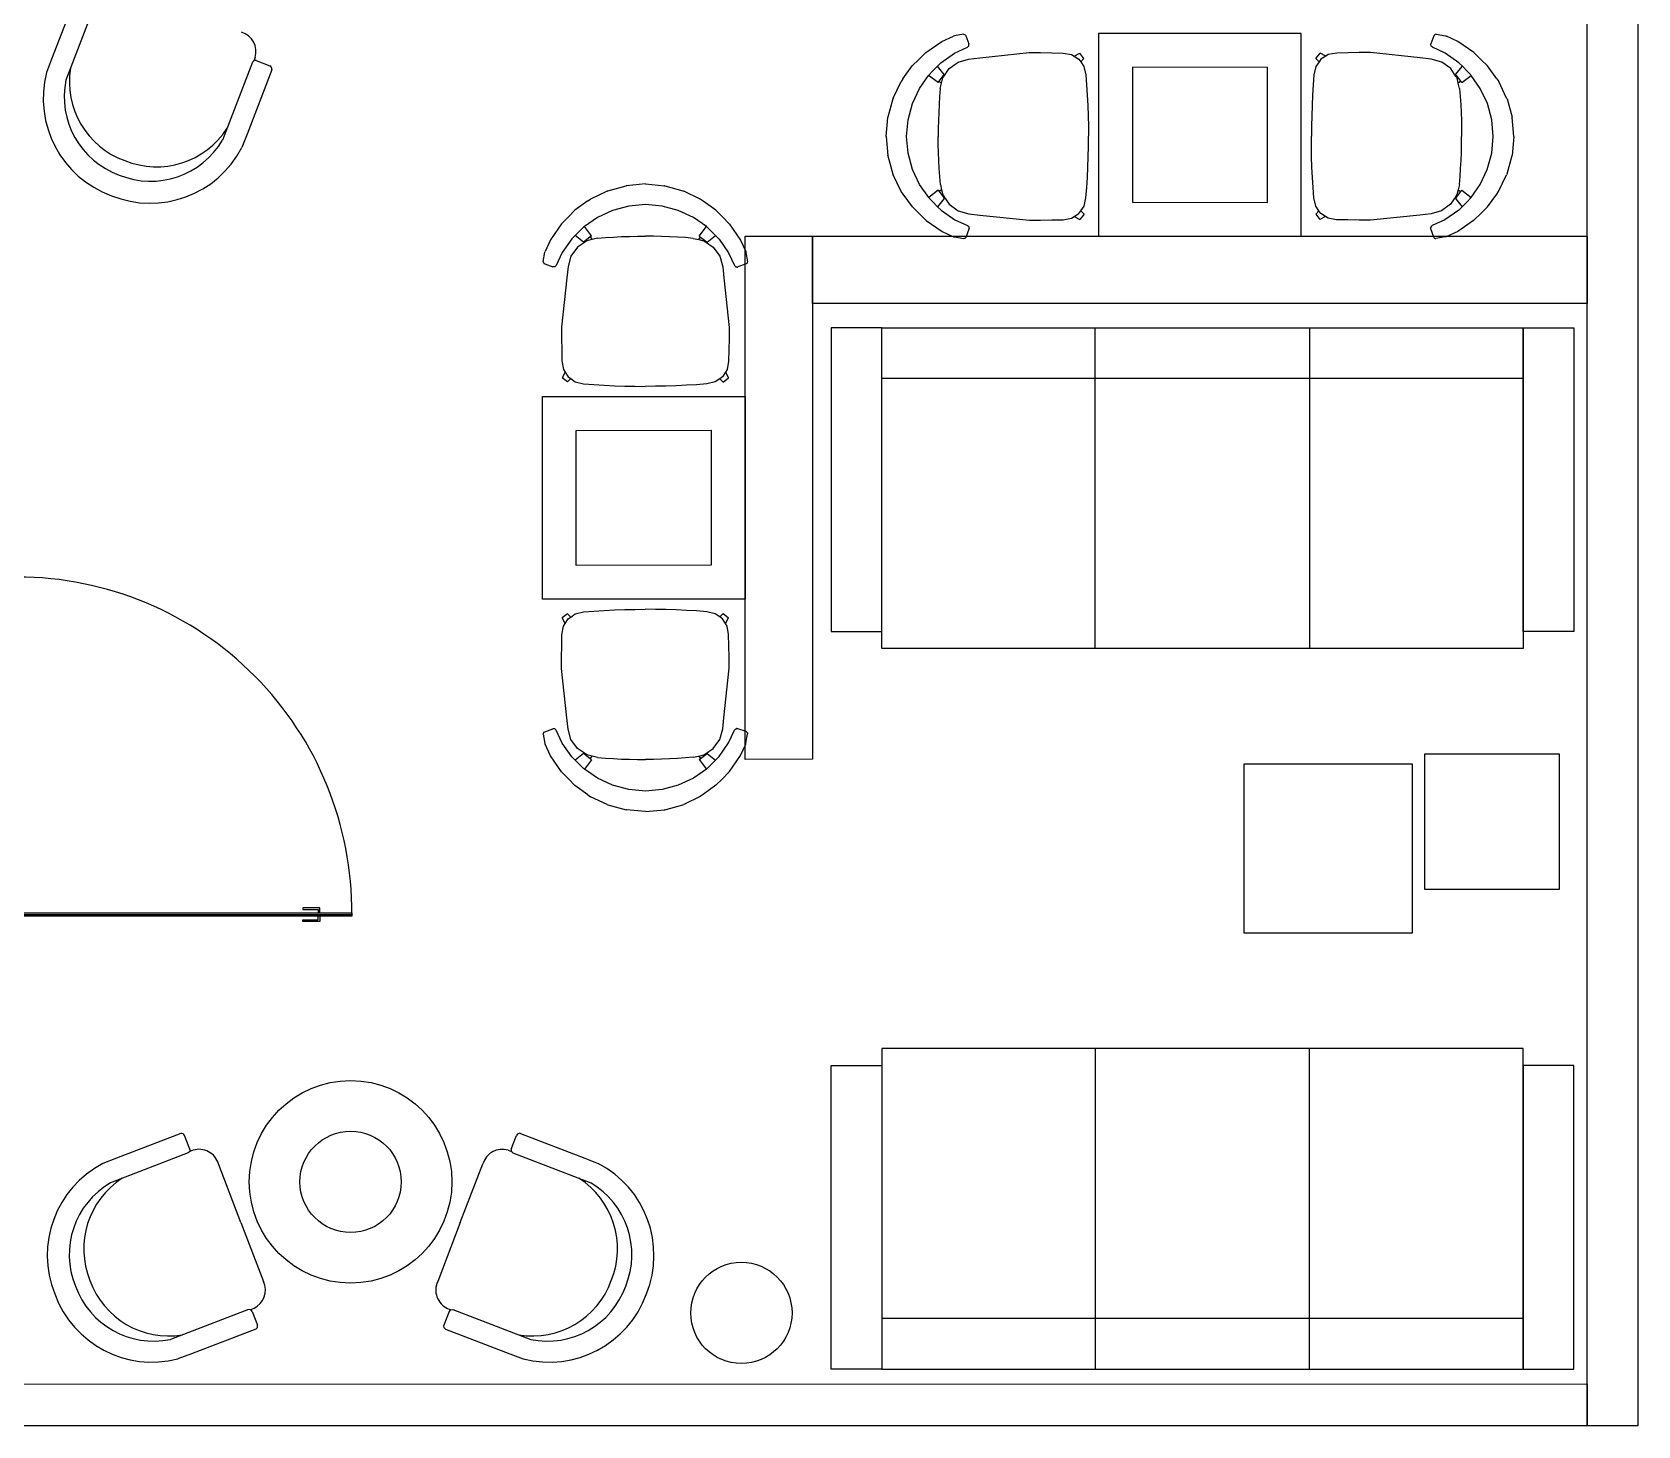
# Model space of a CAD drawing. Header units: millimetres. Extents: x 81329 to 439548, y 1718 to 95447.
# Drawn here: x 389269 to 394026, y 7197 to 11326 of the extents above; entities that cross this region are included whole.
import ezdxf

# ---------------------------------------------------------------- set-up
doc = ezdxf.new("R2010")
doc.units = ezdxf.units.MM
doc.header["$LTSCALE"] = 100
doc.linetypes.add('SPOJITÁ', pattern=[0])
doc.linetypes.add('ČÁRKOVANÁ', pattern=[0.75, 0.5, -0.25])
for name, color, linetype, lineweight in [('0-interier', 32, 'ČÁRKOVANÁ', 25), ('OKNA_DVERE', 164, 'Continuous', 15), ('PODORYS', 164, 'Continuous', 50), ('S-sklo', 5, 'Continuous', 35)]:
    doc.layers.add(name, color=color, linetype=linetype, lineweight=lineweight)

# ---------------------------------------------------------------- blocks, each defined once
blk = doc.blocks.new('podorys-int')
at = {"layer": 'OKNA_DVERE', "color": 252, "lineweight": -2}
blk.add_line((3458.4, -2069), (4438.3, -2068.9), dxfattribs=at)
blk.add_arc((3446.6, -2060.7), 991.8, 359.5263, 89.8996, dxfattribs=at)
at = {"layer": 'PODORYS', "color": 252, "lineweight": -2}
for points in [[(8098.4, 1766.1), (8248.4, 1766.1), (8248.4, -3583.9), (8098.4, -3583.9)], [(-1179.7, -3460.2), (8098.4, -3459), (8098.4, -3583.9), (-1126.6, -3583.9)]]:
    blk.add_lwpolyline(points, close=True, dxfattribs=at)
at = {"layer": 'S-sklo', "color": 252, "lineweight": -2, "ltscale": 0.18}
for points in [[(3443.4, -2074), (3443.4, -2064), (4438.3, -2064), (4438.3, -2074), (3443.4, -2074)], [(4343.3, -2064), (4343.3, -2049), (4293.3, -2049), (4293.3, -2054), (4338.3, -2054), (4338.3, -2064)], [(4343.4, -2074.1), (4343.4, -2089.1), (4293.4, -2089.1), (4293.4, -2084.1), (4338.4, -2084.1), (4338.4, -2074.1)]]:
    blk.add_lwpolyline(points, dxfattribs=at)
blk = doc.blocks.new('interier-podorys')
at = {"layer": '0-interier', "color": 252, "linetype": 'SPOJITÁ', "lineweight": -3}
for p, q in [((3622.2, 655.9), (3549.1, 465.3)), ((3622.2, 655.9), (3549.1, 465.3)), ((3679.9, 634.3), (3591.3, 403.5)), ((6186.4, 517.8), (6220.7, 533.7)), ((6223.4, 534.3), (6220.7, 533.7)), ((6251, 539.1), (6223.4, 534.3)), ((6251, 539.1), (6253.6, 538.7)), ((6253.6, 538.7), (6255.8, 537.2)), ((6255.8, 537.2), (6256.1, 536.9)), ((6256.1, 536.9), (6257.5, 534.7)), ((6257.5, 534.7), (6266.3, 510.4)), ((7644.3, 534.7), (7635.4, 510.4)), ((7645.6, 536.9), (7644.3, 534.7)), ((7645.9, 537.2), (7645.6, 536.9)), ((7648.1, 538.7), (7645.9, 537.2)), ((7650.7, 539.1), (7648.1, 538.7)), ((7650.7, 539.1), (7678.3, 534.3)), ((7678.3, 534.3), (7681, 533.7)), ((7715.3, 517.8), (7681, 533.7)), ((6117.2, 463.5), (6139.4, 485.3)), ((6139.4, 485.3), (6186.4, 517.8)), ((6183.6, 454.6), (6224.3, 483.1)), ((6224.3, 483.1), (6262.1, 500.8)), ((6262.1, 500.8), (6264.4, 502.4)), ((6264.4, 502.4), (6266, 504.9)), ((6266, 504.9), (6266.1, 505.2)), ((6266.1, 505.2), (6266.4, 506.5)), ((6266.7, 507.8), (6266.3, 510.4)), ((6266.4, 506.5), (6266.7, 507.8)), ((6298.8, 469.3), (6445.2, 484.6)), ((6445.2, 484.6), (6478.6, 484.7)), ((6478.6, 484.7), (6512, 484.4)), ((6512, 484.4), (6545.3, 483.6)), ((6545.3, 483.6), (6570.4, 479)), ((6570.4, 479), (6578.2, 474)), ((6578.2, 474), (6595.1, 483.1)), ((6607.2, 467.2), (6595.1, 483.1)), ((7294.5, 467.2), (7306.7, 483.1)), ((7323.5, 474), (7306.7, 483.1)), ((7331.3, 479), (7323.5, 474)), ((7356.4, 483.6), (7331.3, 479)), ((7389.8, 484.4), (7356.4, 483.6)), ((7423.1, 484.7), (7389.8, 484.4)), ((7456.5, 484.6), (7423.1, 484.7)), ((7602.9, 469.3), (7456.5, 484.6)), ((7635, 507.8), (7635.4, 510.4)), ((7635.3, 506.5), (7635, 507.8)), ((7635.6, 505.2), (7635.3, 506.5)), ((7635.7, 504.9), (7635.6, 505.2)), ((7637.3, 502.4), (7635.7, 504.9)), ((7639.6, 500.8), (7637.3, 502.4)), ((7677.4, 483.1), (7639.6, 500.8)), ((7718.1, 454.6), (7677.4, 483.1)), ((7762.3, 485.3), (7715.3, 517.8)), ((7784.5, 463.5), (7762.3, 485.3)), ((3549.1, 465.3), (3533.9, 425.5)), ((3549.1, 465.3), (3533.9, 425.5)), ((4143.9, 456.3), (4055.4, 225.5)), ((4201.3, 433.9), (4128.1, 243.2)), ((4201.3, 433.9), (4128.1, 243.2)), ((4148.3, 460.6), (4143.9, 456.3)), ((4152, 470.4), (4148.3, 460.6)), ((4152, 470.4), (4148.3, 460.6)), ((4155.3, 461), (4195.9, 445.5)), ((4155.3, 461), (4195.9, 445.5)), ((6071.2, 406.8), (6098.7, 445.2)), ((6117.2, 463.5), (6098.7, 445.2)), ((6148.6, 419.4), (6158.1, 428.9)), ((6158.1, 428.9), (6173.5, 444.4)), ((6173.5, 444.4), (6183.6, 454.6)), ((6193.2, 419.7), (6173.5, 444.4)), ((6192.2, 414.1), (6207.8, 437.2)), ((6207.8, 437.2), (6234.6, 456.9)), ((6234.6, 456.9), (6265.6, 465.6)), ((6265.6, 465.6), (6298.8, 469.3)), ((6578.2, 474), (6592.1, 465.1)), ((6592.1, 465.1), (6597.7, 457.3)), ((6597.7, 457.3), (6607.2, 467.2)), ((6597.7, 457.3), (6607, 444.1)), ((6607, 444.1), (6613, 419.3)), ((7294.7, 444.1), (7288.7, 419.3)), ((7304, 457.3), (7294.5, 467.2)), ((7304, 457.3), (7294.7, 444.1)), ((7309.6, 465.1), (7304, 457.3)), ((7323.5, 474), (7309.6, 465.1)), ((7636.1, 465.6), (7602.9, 469.3)), ((7667.1, 456.9), (7636.1, 465.6)), ((7693.9, 437.2), (7667.1, 456.9)), ((7709.5, 414.1), (7693.9, 437.2)), ((7708.5, 419.7), (7728.3, 444.4)), ((7728.3, 444.4), (7718.1, 454.6)), ((7743.7, 428.9), (7728.3, 444.4)), ((7753.2, 419.4), (7743.7, 428.9)), ((7784.5, 463.5), (7803.1, 445.2)), ((7830.5, 406.8), (7803.1, 445.2)), ((6042.3, 350), (6065.5, 398.7)), ((6071.2, 406.8), (6065.5, 398.7)), ((6120.1, 378.7), (6147, 417.2)), ((6147, 417.2), (6148.6, 419.4)), ((6175, 395.8), (6147, 417.2)), ((6175, 395.8), (6178, 399.8)), ((6178, 399.8), (6190.2, 415.7)), ((6178, 399.8), (6185.5, 394.1)), ((6181.7, 378.3), (6185.5, 394.1)), ((6185.5, 394.1), (6189.2, 409.6)), ((6189.2, 409.6), (6192.2, 414.1)), ((6190.2, 415.7), (6193.2, 419.7)), ((6192.2, 414.1), (6190.2, 415.7)), ((6613, 419.3), (6615.3, 389)), ((6615.3, 389), (6617.2, 358.6)), ((7286.4, 389), (7284.5, 358.6)), ((7288.7, 419.3), (7286.4, 389)), ((7711.6, 415.7), (7708.5, 419.7)), ((7709.5, 414.1), (7711.6, 415.7)), ((7712.5, 409.6), (7709.5, 414.1)), ((7723.7, 399.8), (7711.6, 415.7)), ((7716.2, 394.1), (7712.5, 409.6)), ((7723.7, 399.8), (7716.2, 394.1)), ((7720, 378.3), (7716.2, 394.1)), ((7726.7, 395.8), (7723.7, 399.8)), ((7726.7, 395.8), (7754.7, 417.2)), ((7754.7, 417.2), (7753.2, 419.4)), ((7781.6, 378.7), (7754.7, 417.2)), ((7830.5, 406.8), (7836.2, 398.7)), ((7859.4, 350), (7836.2, 398.7)), ((6041.1, 347.4), (6026.2, 293.1)), ((6042.3, 350), (6041.1, 347.4)), ((6086.4, 285.7), (6099.2, 333.7)), ((6099.2, 333.7), (6120.1, 378.7)), ((6179.8, 354.7), (6178.2, 331)), ((6181.7, 378.3), (6179.8, 354.7)), ((6617.2, 358.6), (6618.7, 328.2)), ((7284.5, 358.6), (7283.1, 328.2)), ((7720, 378.3), (7721.9, 354.7)), ((7721.9, 354.7), (7723.5, 331)), ((7802.5, 333.7), (7781.6, 378.7)), ((7815.3, 285.7), (7802.5, 333.7)), ((7859.4, 350), (7860.7, 347.4)), ((7860.7, 347.4), (7875.5, 293.1)), ((6021.1, 236.2), (6026.1, 292.6)), ((6026.1, 292.6), (6026.2, 293.1)), ((6082.1, 236.2), (6086.4, 285.7)), ((6177, 307.4), (6176.2, 283.7)), ((6178.2, 331), (6177, 307.4)), ((6618.7, 328.2), (6619.7, 297.7)), ((6619.7, 297.7), (6620.4, 267.3)), ((7282, 297.7), (7281.4, 267.3)), ((7283.1, 328.2), (7282, 297.7)), ((7723.5, 331), (7724.7, 307.4)), ((7724.7, 307.4), (7725.6, 283.7)), ((7819.6, 236.2), (7815.3, 285.7)), ((7875.6, 292.6), (7875.5, 293.1)), ((7880.6, 236.2), (7875.6, 292.6)), ((4128.1, 243.2), (4112.9, 203.5)), ((4128.1, 243.2), (4112.9, 203.5)), ((6175.7, 260), (6175.5, 236.3)), ((6176.2, 283.7), (6175.7, 260)), ((6620.4, 267.3), (6620.6, 236.8)), ((7281.4, 267.3), (7281.1, 236.8)), ((7725.6, 283.7), (7726.1, 260)), ((7726.1, 260), (7726.2, 236.3)), ((6021.1, 236.2), (6026.2, 179.8)), ((6086.5, 186.8), (6082.1, 236.2)), ((6175.7, 212.7), (6175.5, 236.3)), ((6176.3, 189), (6175.7, 212.7)), ((6619.8, 175.9), (6620.4, 206.4)), ((6620.4, 206.4), (6620.6, 236.8)), ((7281.3, 206.4), (7281.1, 236.8)), ((7281.9, 175.9), (7281.3, 206.4)), ((7725.5, 189), (7726, 212.7)), ((7726, 212.7), (7726.2, 236.3)), ((7815.2, 186.8), (7819.6, 236.2)), ((7880.6, 236.2), (7875.5, 179.8)), ((6026.3, 179.3), (6026.2, 179.8)), ((6026.3, 179.3), (6041.3, 125)), ((6099.4, 138.8), (6086.5, 186.8)), ((6177.2, 165.3), (6176.3, 189)), ((6178.4, 141.7), (6177.2, 165.3)), ((6617.4, 115.1), (6618.8, 145.5)), ((6618.8, 145.5), (6619.8, 175.9)), ((7282.9, 145.5), (7281.9, 175.9)), ((7284.3, 115.1), (7282.9, 145.5)), ((7723.3, 141.7), (7724.5, 165.3)), ((7724.5, 165.3), (7725.5, 189)), ((7802.3, 138.8), (7815.2, 186.8)), ((7875.4, 179.3), (7860.4, 125)), ((7875.4, 179.3), (7875.5, 179.8)), ((5308.4, 95.5), (5251.9, 90.5)), ((5308.4, 95.5), (5364.8, 90.3)), ((6041.3, 125), (6042.5, 122.4)), ((6065.9, 73.7), (6042.5, 122.4)), ((6120.4, 93.9), (6099.4, 138.8)), ((6180.1, 118), (6178.4, 141.7)), ((6182, 94.4), (6180.1, 118)), ((6615.6, 84.7), (6617.4, 115.1)), ((7286.1, 84.7), (7284.3, 115.1)), ((7719.7, 94.4), (7721.7, 118)), ((7721.7, 118), (7723.3, 141.7)), ((7781.3, 93.9), (7802.3, 138.8)), ((7835.9, 73.7), (7859.2, 122.4)), ((7860.4, 125), (7859.2, 122.4)), ((5137.8, 45.3), (5145.8, 51)), ((5194.6, 74.3), (5145.8, 51)), ((5194.6, 74.3), (5197.2, 75.5)), ((5197.2, 75.5), (5251.4, 90.3)), ((5251.9, 90.5), (5251.4, 90.3)), ((5365.3, 90.2), (5364.8, 90.3)), ((5365.3, 90.2), (5419.5, 75.3)), ((5419.5, 75.3), (5422.1, 74)), ((5470.8, 50.7), (5422.1, 74)), ((5478.9, 45), (5470.8, 50.7)), ((6071.6, 65.7), (6065.9, 73.7)), ((6099.1, 27.4), (6071.6, 65.7)), ((6147.4, 55.5), (6120.4, 93.9)), ((6175.3, 76.8), (6147.4, 55.5)), ((6149, 53.2), (6147.4, 55.5)), ((6149, 53.2), (6158.5, 43.7)), ((6193.6, 53), (6173.9, 28.3)), ((6175.3, 76.8), (6178.4, 72.9)), ((6185.8, 78.6), (6178.4, 72.9)), ((6178.4, 72.9), (6190.5, 57)), ((6182, 94.4), (6185.8, 78.6)), ((6185.8, 78.6), (6189.6, 63.1)), ((6189.6, 63.1), (6192.6, 58.6)), ((6190.5, 57), (6192.6, 58.6)), ((6190.5, 57), (6193.6, 53)), ((6192.6, 58.6), (6208.2, 35.5)), ((6607.5, 29.5), (6613.4, 54.3)), ((6613.4, 54.3), (6615.6, 84.7)), ((7288.3, 54.3), (7286.1, 84.7)), ((7294.2, 29.5), (7288.3, 54.3)), ((7709.1, 58.6), (7693.5, 35.5)), ((7711.2, 57), (7708.1, 53)), ((7708.1, 53), (7727.8, 28.3)), ((7712.2, 63.1), (7709.1, 58.6)), ((7711.2, 57), (7709.1, 58.6)), ((7723.3, 72.9), (7711.2, 57)), ((7715.9, 78.6), (7712.2, 63.1)), ((7719.7, 94.4), (7715.9, 78.6)), ((7715.9, 78.6), (7723.3, 72.9)), ((7726.4, 76.8), (7723.3, 72.9)), ((7726.4, 76.8), (7754.3, 55.5)), ((7752.8, 53.2), (7743.3, 43.7)), ((7752.8, 53.2), (7754.3, 55.5)), ((7754.3, 55.5), (7781.3, 93.9)), ((7802.6, 27.4), (7830.1, 65.7)), ((7830.1, 65.7), (7835.9, 73.7)), ((5081.1, -0.6), (5099.4, 17.9)), ((5137.8, 45.3), (5099.4, 17.9)), ((5210.9, 17.4), (5165.8, -3.6)), ((5258.8, 30.2), (5210.9, 17.4)), ((5308.3, 34.4), (5258.8, 30.2)), ((5357.8, 30), (5308.3, 34.4)), ((5405.7, 17.1), (5357.8, 30)), ((5450.7, -3.9), (5405.7, 17.1)), ((5517.2, 17.5), (5478.9, 45)), ((5535.4, -1.1), (5517.2, 17.5)), ((6117.7, 9.1), (6099.1, 27.4)), ((6139.9, -12.7), (6117.7, 9.1)), ((6158.5, 43.7), (6173.9, 28.3)), ((6173.9, 28.3), (6184.1, 18.2)), ((6184.1, 18.2), (6224.8, -10.3)), ((6208.2, 35.5), (6235.1, 15.9)), ((6235.1, 15.9), (6266.1, 7.3)), ((6266.1, 7.3), (6299.3, 3.6)), ((6299.3, 3.6), (6445.8, -11.3)), ((6578.7, -0.4), (6592.6, 8.5)), ((6592.6, 8.5), (6598.1, 16.3)), ((6607.7, 6.4), (6595.6, -9.5)), ((6598.1, 16.3), (6607.5, 29.5)), ((6598.1, 16.3), (6607.7, 6.4)), ((7303.6, 16.3), (7294, 6.4)), ((7294, 6.4), (7306.1, -9.5)), ((7303.6, 16.3), (7294.2, 29.5)), ((7309.2, 8.5), (7303.6, 16.3)), ((7323, -0.4), (7309.2, 8.5)), ((7602.4, 3.6), (7456, -11.3)), ((7635.6, 7.3), (7602.4, 3.6)), ((7666.6, 15.9), (7635.6, 7.3)), ((7693.5, 35.5), (7666.6, 15.9)), ((7717.6, 18.2), (7676.9, -10.3)), ((7727.8, 28.3), (7717.6, 18.2)), ((7743.3, 43.7), (7727.8, 28.3)), ((7761.8, -12.7), (7784.1, 9.1)), ((7784.1, 9.1), (7802.6, 27.4)), ((5059.3, -22.9), (5026.7, -69.9)), ((5081.1, -0.6), (5059.3, -22.9)), ((5115.6, -41.5), (5100.2, -56.9)), ((5125.1, -32), (5115.6, -41.5)), ((5127.4, -30.5), (5125.1, -32)), ((5165.8, -3.6), (5127.4, -30.5)), ((5148.7, -58.5), (5127.4, -30.5)), ((5489.1, -30.8), (5450.7, -3.9)), ((5467.7, -58.8), (5489.1, -30.8)), ((5491.3, -32.4), (5489.1, -30.8)), ((5491.3, -32.4), (5500.8, -41.9)), ((5500.8, -41.9), (5516.2, -57.3)), ((5557.2, -23.4), (5535.4, -1.1)), ((5557.2, -23.4), (5589.7, -70.5)), ((6139.9, -12.7), (6187, -45.1)), ((6187, -45.1), (6221.3, -60.9)), ((6224.8, -10.3), (6262.6, -27.9)), ((6258.1, -61.9), (6266.9, -37.5)), ((6262.6, -27.9), (6265, -29.5)), ((6265, -29.5), (6266.6, -32)), ((6266.6, -32), (6266.7, -32.3)), ((6266.7, -32.3), (6267, -33.6)), ((6266.9, -37.5), (6267.1, -36.2)), ((6267.3, -34.9), (6267, -33.6)), ((6267.3, -34.9), (6267.1, -36.2)), ((6445.8, -11.3), (6479.1, -11.3)), ((6479.1, -11.3), (6512.5, -11)), ((6512.5, -11), (6545.8, -10.2)), ((6545.8, -10.2), (6570.9, -5.4)), ((6570.9, -5.4), (6578.7, -0.4)), ((6578.7, -0.4), (6595.6, -9.5)), ((7323, -0.4), (7306.1, -9.5)), ((7330.8, -5.4), (7323, -0.4)), ((7355.9, -10.2), (7330.8, -5.4)), ((7389.2, -11), (7355.9, -10.2)), ((7422.6, -11.3), (7389.2, -11)), ((7456, -11.3), (7422.6, -11.3)), ((7634.4, -34.9), (7634.7, -33.6)), ((7634.4, -34.9), (7634.6, -36.2)), ((7634.8, -37.5), (7634.6, -36.2)), ((7635, -32.3), (7634.7, -33.6)), ((7643.6, -61.9), (7634.8, -37.5)), ((7635.2, -32), (7635, -32.3)), ((7636.8, -29.5), (7635.2, -32)), ((7639.1, -27.9), (7636.8, -29.5)), ((7676.9, -10.3), (7639.1, -27.9)), ((7714.7, -45.1), (7680.4, -60.9)), ((7761.8, -12.7), (7714.7, -45.1)), ((5026.7, -69.9), (5010.9, -104.2)), ((5090, -67.1), (5061.5, -107.7)), ((5107.3, -91.2), (5087.7, -118.1)), ((5100.2, -56.9), (5090, -67.1)), ((5124.8, -76.6), (5100.2, -56.9)), ((5130.4, -75.7), (5107.3, -91.2)), ((5128.8, -73.6), (5124.8, -76.6)), ((5144.7, -61.5), (5128.8, -73.6)), ((5130.4, -75.7), (5128.8, -73.6)), ((5134.9, -72.7), (5130.4, -75.7)), ((5150.4, -69), (5134.9, -72.7)), ((5148.7, -58.5), (5144.7, -61.5)), ((5144.7, -61.5), (5150.4, -69)), ((5166.3, -65.2), (5150.4, -69)), ((5166.3, -65.2), (5189.9, -63.3)), ((5189.9, -63.3), (5213.5, -61.7)), ((5213.5, -61.7), (5237.2, -60.5)), ((5237.2, -60.5), (5260.8, -59.6)), ((5260.8, -59.6), (5284.5, -59.1)), ((5284.5, -59.1), (5308.2, -59)), ((5331.9, -59.2), (5308.2, -59)), ((5355.6, -59.7), (5331.9, -59.2)), ((5379.2, -60.6), (5355.6, -59.7)), ((5402.9, -61.9), (5379.2, -60.6)), ((5426.5, -63.5), (5402.9, -61.9)), ((5450.1, -65.5), (5426.5, -63.5)), ((5450.1, -65.5), (5466, -69.3)), ((5466, -69.3), (5471.7, -61.8)), ((5466, -69.3), (5481.5, -73)), ((5467.7, -58.8), (5471.7, -61.8)), ((5471.7, -61.8), (5487.6, -74)), ((5481.5, -73), (5486, -76.1)), ((5487.6, -74), (5486, -76.1)), ((5486, -76.1), (5509, -91.6)), ((5487.6, -74), (5491.5, -77)), ((5491.5, -77), (5516.2, -57.3)), ((5509, -91.6), (5528.6, -118.5)), ((5516.2, -57.3), (5526.4, -67.6)), ((5526.4, -67.6), (5554.8, -108.3)), ((5589.7, -70.5), (5605.4, -104.8)), ((6221.3, -60.9), (6224.1, -61.5)), ((6224.1, -61.5), (6251.6, -66.3)), ((6254.3, -65.8), (6251.6, -66.3)), ((6256.5, -64.4), (6254.3, -65.8)), ((6256.5, -64.4), (6256.8, -64)), ((6256.8, -64), (6258.1, -61.9)), ((7645, -64), (7643.6, -61.9)), ((7645.2, -64.4), (7645, -64)), ((7645.2, -64.4), (7647.4, -65.8)), ((7647.4, -65.8), (7650.1, -66.3)), ((7677.7, -61.5), (7650.1, -66.3)), ((7680.4, -60.9), (7677.7, -61.5)), ((5005.4, -134.4), (5010.2, -106.9)), ((5005.4, -134.4), (5005.9, -137.1)), ((5005.9, -137.1), (5007.3, -139.3)), ((5007.3, -139.3), (5007.7, -139.6)), ((5007.7, -139.6), (5009.8, -140.9)), ((5009.8, -140.9), (5034.2, -149.8)), ((5010.2, -106.9), (5010.9, -104.2)), ((5061.5, -107.7), (5043.8, -145.5)), ((5087.7, -118.1), (5079, -149.1)), ((5528.6, -118.5), (5537.2, -149.6)), ((5554.8, -108.3), (5572.4, -146.1)), ((5606.4, -141.5), (5582, -150.4)), ((5605.4, -104.8), (5606.1, -107.5)), ((5606.1, -107.5), (5610.8, -135.1)), ((5608.6, -140.2), (5606.4, -141.5)), ((5608.9, -139.9), (5608.6, -140.2)), ((5608.9, -139.9), (5610.4, -137.7)), ((5610.4, -137.7), (5610.8, -135.1)), ((5036.8, -150.2), (5034.2, -149.8)), ((5038.1, -149.9), (5036.8, -150.2)), ((5039.4, -149.6), (5038.1, -149.9)), ((5039.7, -149.5), (5039.4, -149.6)), ((5042.1, -147.8), (5039.7, -149.5)), ((5043.8, -145.5), (5042.1, -147.8)), ((5075.2, -182.2), (5060, -328.7)), ((5079, -149.1), (5075.2, -182.2)), ((5537.2, -149.6), (5540.9, -182.7)), ((5540.9, -182.7), (5555.9, -329.2)), ((5572.4, -146.1), (5574.1, -148.4)), ((5574.1, -148.4), (5576.5, -150)), ((5576.5, -150), (5576.8, -150.1)), ((5576.8, -150.1), (5578.1, -150.4)), ((5579.5, -150.8), (5578.1, -150.4)), ((5579.5, -150.8), (5580.8, -150.6)), ((5582, -150.4), (5580.8, -150.6)), ((5060, -328.7), (5059.9, -362)), ((5555.9, -329.2), (5555.9, -362.6)), ((5059.9, -362), (5060.2, -395.4)), ((5555.9, -362.6), (5555.5, -395.9)), ((5060.2, -395.4), (5060.9, -428.8)), ((5555.5, -395.9), (5554.7, -429.3)), ((5060.9, -428.8), (5065.6, -453.8)), ((5070.6, -461.7), (5061.4, -478.5)), ((5065.6, -453.8), (5070.6, -461.7)), ((5070.6, -461.7), (5079.5, -475.5)), ((5079.5, -475.5), (5087.3, -481.1)), ((5545, -462.2), (5536.1, -476)), ((5550, -454.4), (5545, -462.2)), ((5545, -462.2), (5554.1, -479)), ((5554.7, -429.3), (5550, -454.4)), ((5077.3, -490.7), (5061.4, -478.5)), ((5087.3, -481.1), (5077.3, -490.7)), ((5087.3, -481.1), (5100.4, -490.5)), ((5100.4, -490.5), (5125.2, -496.5)), ((5125.2, -496.5), (5155.6, -498.8)), ((5155.6, -498.8), (5186, -500.6)), ((5186, -500.6), (5216.4, -502.1)), ((5216.4, -502.1), (5246.8, -503.2)), ((5246.8, -503.2), (5277.3, -503.8)), ((5277.3, -503.8), (5307.7, -504)), ((5338.2, -503.9), (5307.7, -504)), ((5368.6, -503.3), (5338.2, -503.9)), ((5399.1, -502.3), (5368.6, -503.3)), ((5429.5, -500.9), (5399.1, -502.3)), ((5459.9, -499.1), (5429.5, -500.9)), ((5490.3, -496.9), (5459.9, -499.1)), ((5515.1, -490.9), (5490.3, -496.9)), ((5528.2, -481.6), (5515.1, -490.9)), ((5536.1, -476), (5528.2, -481.6)), ((5528.2, -481.6), (5538.2, -491.2)), ((5538.2, -491.2), (5554.1, -479)), ((5077.3, -1178), (5061.4, -1190.1)), ((5087.3, -1187.5), (5077.3, -1178)), ((5079.5, -1193.1), (5087.3, -1187.5)), ((5087.3, -1187.5), (5100.4, -1178.1)), ((5100.4, -1178.1), (5125.2, -1172.1)), ((5125.2, -1172.1), (5155.6, -1169.9)), ((5155.6, -1169.9), (5186, -1168)), ((5186, -1168), (5216.4, -1166.5)), ((5216.4, -1166.5), (5246.8, -1165.5)), ((5246.8, -1165.5), (5277.3, -1164.8)), ((5277.3, -1164.8), (5307.7, -1164.6)), ((5338.2, -1164.7), (5307.7, -1164.6)), ((5368.6, -1165.3), (5338.2, -1164.7)), ((5399.1, -1166.3), (5368.6, -1165.3)), ((5429.5, -1167.7), (5399.1, -1166.3)), ((5459.9, -1169.5), (5429.5, -1167.7)), ((5490.3, -1171.8), (5459.9, -1169.5)), ((5515.1, -1177.7), (5490.3, -1171.8)), ((5528.2, -1187), (5515.1, -1177.7)), ((5528.2, -1187), (5538.2, -1177.5)), ((5536.1, -1192.6), (5528.2, -1187)), ((5538.2, -1177.5), (5554.1, -1189.6)), ((5060.9, -1239.9), (5065.6, -1214.8)), ((5070.6, -1207), (5061.4, -1190.1)), ((5065.6, -1214.8), (5070.6, -1207)), ((5070.6, -1207), (5079.5, -1193.1)), ((5545, -1206.5), (5536.1, -1192.6)), ((5545, -1206.5), (5554.1, -1189.6)), ((5550, -1214.3), (5545, -1206.5)), ((5554.7, -1239.3), (5550, -1214.3)), ((5059.9, -1306.6), (5060.2, -1273.2)), ((5060.2, -1273.2), (5060.9, -1239.9)), ((5555.5, -1272.7), (5554.7, -1239.3)), ((5555.9, -1306.1), (5555.5, -1272.7)), ((5060, -1339.9), (5059.9, -1306.6)), ((5555.9, -1339.4), (5555.9, -1306.1)), ((5075.2, -1486.4), (5060, -1339.9)), ((5540.9, -1485.9), (5555.9, -1339.4)), ((5009.8, -1527.7), (5034.2, -1518.8)), ((5036.8, -1518.4), (5034.2, -1518.8)), ((5038.1, -1518.7), (5036.8, -1518.4)), ((5039.4, -1519), (5038.1, -1518.7)), ((5039.7, -1519.2), (5039.4, -1519)), ((5042.1, -1520.8), (5039.7, -1519.2)), ((5043.8, -1523.1), (5042.1, -1520.8)), ((5079, -1519.5), (5075.2, -1486.4)), ((5087.7, -1550.6), (5079, -1519.5)), ((5528.6, -1550.1), (5537.2, -1519)), ((5537.2, -1519), (5540.9, -1485.9)), ((5572.4, -1522.5), (5574.1, -1520.2)), ((5574.1, -1520.2), (5576.5, -1518.6)), ((5576.5, -1518.6), (5576.8, -1518.5)), ((5576.8, -1518.5), (5578.1, -1518.2)), ((5579.5, -1517.9), (5578.1, -1518.2)), ((5579.5, -1517.9), (5580.8, -1518.1)), ((5582, -1518.3), (5580.8, -1518.1)), ((5606.4, -1527.1), (5582, -1518.3)), ((5005.4, -1534.2), (5005.9, -1531.5)), ((5005.4, -1534.2), (5010.2, -1561.7)), ((5005.9, -1531.5), (5007.3, -1529.3)), ((5007.3, -1529.3), (5007.7, -1529)), ((5007.7, -1529), (5009.8, -1527.7)), ((5010.2, -1561.7), (5010.9, -1564.4)), ((5026.7, -1598.7), (5010.9, -1564.4)), ((5061.5, -1560.9), (5043.8, -1523.1)), ((5090, -1601.5), (5061.5, -1560.9)), ((5107.3, -1577.4), (5087.7, -1550.6)), ((5509, -1577), (5528.6, -1550.1)), ((5526.4, -1601.1), (5554.8, -1560.4)), ((5554.8, -1560.4), (5572.4, -1522.5)), ((5589.7, -1598.1), (5605.4, -1563.8)), ((5605.4, -1563.8), (5606.1, -1561.1)), ((5606.1, -1561.1), (5610.8, -1533.5)), ((5608.6, -1528.4), (5606.4, -1527.1)), ((5608.9, -1528.7), (5608.6, -1528.4)), ((5608.9, -1528.7), (5610.4, -1530.9)), ((5610.4, -1530.9), (5610.8, -1533.5)), ((5059.3, -1645.8), (5026.7, -1598.7)), ((5100.2, -1611.7), (5090, -1601.5)), ((5124.8, -1592), (5100.2, -1611.7)), ((5115.6, -1627.1), (5100.2, -1611.7)), ((5130.4, -1592.9), (5107.3, -1577.4)), ((5128.8, -1595), (5124.8, -1592)), ((5148.7, -1610.2), (5127.4, -1638.2)), ((5130.4, -1592.9), (5128.8, -1595)), ((5144.7, -1607.1), (5128.8, -1595)), ((5134.9, -1596), (5130.4, -1592.9)), ((5150.4, -1599.7), (5134.9, -1596)), ((5144.7, -1607.1), (5150.4, -1599.7)), ((5148.7, -1610.2), (5144.7, -1607.1)), ((5166.3, -1603.4), (5150.4, -1599.7)), ((5166.3, -1603.4), (5189.9, -1605.4)), ((5189.9, -1605.4), (5213.5, -1606.9)), ((5213.5, -1606.9), (5237.2, -1608.1)), ((5237.2, -1608.1), (5260.8, -1609)), ((5260.8, -1609), (5284.5, -1609.5)), ((5284.5, -1609.5), (5308.2, -1609.7)), ((5331.9, -1609.5), (5308.2, -1609.7)), ((5355.6, -1608.9), (5331.9, -1609.5)), ((5379.2, -1608), (5355.6, -1608.9)), ((5402.9, -1606.7), (5379.2, -1608)), ((5426.5, -1605.1), (5402.9, -1606.7)), ((5450.1, -1603.1), (5426.5, -1605.1)), ((5450.1, -1603.1), (5466, -1599.3)), ((5466, -1599.3), (5481.5, -1595.6)), ((5466, -1599.3), (5471.7, -1606.8)), ((5467.7, -1609.8), (5471.7, -1606.8)), ((5467.7, -1609.8), (5489.1, -1637.8)), ((5471.7, -1606.8), (5487.6, -1594.6)), ((5481.5, -1595.6), (5486, -1592.6)), ((5486, -1592.6), (5509, -1577)), ((5487.6, -1594.6), (5486, -1592.6)), ((5487.6, -1594.6), (5491.5, -1591.6)), ((5491.5, -1591.6), (5516.2, -1611.3)), ((5500.8, -1626.7), (5516.2, -1611.3)), ((5516.2, -1611.3), (5526.4, -1601.1)), ((5557.2, -1645.2), (5589.7, -1598.1)), ((5081.1, -1668), (5059.3, -1645.8)), ((5125.1, -1636.6), (5115.6, -1627.1)), ((5127.4, -1638.2), (5125.1, -1636.6)), ((5165.8, -1665), (5127.4, -1638.2)), ((5450.7, -1664.7), (5405.7, -1685.8)), ((5489.1, -1637.8), (5450.7, -1664.7)), ((5491.3, -1636.2), (5489.1, -1637.8)), ((5491.3, -1636.2), (5500.8, -1626.7)), ((5557.2, -1645.2), (5535.4, -1667.5)), ((5081.1, -1668), (5099.4, -1686.5)), ((5137.8, -1713.9), (5099.4, -1686.5)), ((5210.9, -1686), (5165.8, -1665)), ((5258.8, -1698.8), (5210.9, -1686)), ((5308.3, -1703), (5258.8, -1698.8)), ((5357.8, -1698.7), (5308.3, -1703)), ((5405.7, -1685.8), (5357.8, -1698.7)), ((5517.2, -1686.1), (5478.9, -1713.6)), ((5535.4, -1667.5), (5517.2, -1686.1)), ((5137.8, -1713.9), (5145.8, -1719.7)), ((5194.6, -1742.9), (5145.8, -1719.7)), ((5194.6, -1742.9), (5197.2, -1744.1)), ((5197.2, -1744.1), (5251.4, -1759)), ((5251.9, -1759.1), (5251.4, -1759)), ((5308.4, -1764.1), (5251.9, -1759.1)), ((5308.4, -1764.1), (5364.8, -1759)), ((5365.3, -1758.8), (5364.8, -1759)), ((5365.3, -1758.8), (5419.5, -1743.9)), ((5419.5, -1743.9), (5422.1, -1742.6)), ((5470.8, -1719.3), (5422.1, -1742.6)), ((5478.9, -1713.6), (5470.8, -1719.3)), ((3931.6, -2717.9), (3740.9, -2791)), ((3931.6, -2717.9), (3740.9, -2791)), ((3958.7, -2763.8), (3943.2, -2723.3)), ((3958.7, -2763.8), (3943.2, -2723.3)), ((4910.9, -2763.8), (4926.5, -2723.3)), ((4910.9, -2763.8), (4926.5, -2723.3)), ((4938, -2717.9), (5128.7, -2791)), ((4938, -2717.9), (5128.7, -2791)), ((3740.9, -2791), (3701.2, -2806.2)), ((3740.9, -2791), (3701.2, -2806.2)), ((3954, -2775.2), (3723.2, -2863.7)), ((3958.4, -2770.8), (3954, -2775.2)), ((3968.1, -2767.1), (3958.4, -2770.8)), ((3968.1, -2767.1), (3958.4, -2770.8)), ((4901.5, -2767.1), (4911.3, -2770.8)), ((4901.5, -2767.1), (4911.3, -2770.8)), ((4911.3, -2770.8), (4915.6, -2775.2)), ((4915.6, -2775.2), (5146.4, -2863.7)), ((5128.7, -2791), (5168.4, -2806.2)), ((5128.7, -2791), (5168.4, -2806.2)), ((4110, -2981.6), (4043.2, -2807.5)), ((4110, -2981.6), (4043.2, -2807.5)), ((4759.7, -2981.6), (4826.4, -2807.5)), ((4759.7, -2981.6), (4826.4, -2807.5)), ((4110, -2981.6), (4176.7, -3155.7)), ((4110, -2981.6), (4176.7, -3155.7)), ((4759.7, -2981.6), (4692.9, -3155.7)), ((4759.7, -2981.6), (4692.9, -3155.7)), ((4132, -3239.3), (3901.2, -3327.8)), ((4138.1, -3239.6), (4132, -3239.3)), ((4147.9, -3235.9), (4138.1, -3239.6)), ((4147.9, -3235.9), (4138.1, -3239.6)), ((4143.1, -3244.6), (4158.6, -3285.2)), ((4143.1, -3244.6), (4158.6, -3285.2)), ((4726.5, -3244.6), (4711, -3285.2)), ((4726.5, -3244.6), (4711, -3285.2)), ((4721.7, -3235.9), (4731.5, -3239.6)), ((4721.7, -3235.9), (4731.5, -3239.6)), ((4731.5, -3239.6), (4737.6, -3239.3)), ((4737.6, -3239.3), (4968.5, -3327.8)), ((4153.6, -3296.9), (3963, -3370)), ((4153.6, -3296.9), (3963, -3370)), ((4716, -3296.9), (4906.6, -3370)), ((4716, -3296.9), (4906.6, -3370)), ((3963, -3370), (3923.3, -3385.2)), ((3963, -3370), (3923.3, -3385.2)), ((4906.6, -3370), (4946.4, -3385.2)), ((4906.6, -3370), (4946.4, -3385.2))]:
    blk.add_line(p, q, dxfattribs=at)
for points in [[(6650.9, -58.8), (7250.9, -58.8), (7250.9, 541.2), (6650.9, 541.2)], [(5803.4, -1608.8), (5603.4, -1609.3), (5603.4, -59.3), (5803.4, -58.8)], [(8098.4, -58.8), (8098.4, -258.8), (5803.4, -258.8), (5803.4, -58.8)], [(6008.4, -1230.4), (6008.4, -330.4), (5858.4, -330.4), (5858.4, -1230.4)], [(6008.4, -330.4), (7908.4, -330.4), (7908.4, -1280.4), (6008.4, -1280.4)], [(6008.4, -330.4), (7908.4, -330.4), (7908.4, -480.4), (6008.4, -480.4)], [(6640.9, -330.4), (7275.9, -330.4), (7275.9, -1280.4), (6640.9, -1280.4)], [(7908.4, -1230.4), (7908.4, -330.4), (8058.4, -330.4), (8058.4, -1230.4)], [(5603.4, -534.3), (5603.4, -1134.3), (5003.4, -1134.3), (5003.4, -534.3)], [(7616.6, -1594), (7616.6, -1994), (8016.6, -1994), (8016.6, -1594)], [(7081.1, -1623.1), (7081.1, -2123.1), (7581.1, -2123.1), (7581.1, -1623.1)], [(6008.4, -3415.7), (7908.4, -3415.7), (7908.4, -2465.7), (6008.4, -2465.7)], [(6640.9, -3415.7), (7275.9, -3415.7), (7275.9, -2465.7), (6640.9, -2465.7)], [(6008.4, -2515.7), (6008.4, -3415.7), (5858.4, -3415.7), (5858.4, -2515.7)], [(7908.4, -2515.7), (7908.4, -3415.7), (8058.4, -3415.7), (8058.4, -2515.7)], [(6008.4, -3415.7), (7908.4, -3415.7), (7908.4, -3265.7), (6008.4, -3265.7)]]:
    blk.add_lwpolyline(points, close=True, dxfattribs=at)
at = {"layer": '0-interier', "color": 252, "linetype": 'SPOJITÁ', "lineweight": -3, "ltscale": 20}
for points in [[(7151, 441.1), (6751, 441.2), (6750.9, 41.2), (7150.9, 41.1)], [(5103.4, -1034.4), (5103.3, -634.4), (5503.3, -634.3), (5503.4, -1034.3)]]:
    blk.add_lwpolyline(points, close=True, dxfattribs=at)
at = {"layer": '0-interier', "color": 252, "linetype": 'SPOJITÁ', "lineweight": -3}
for centre, radius in [((4434.8, -2860.9), 300), ((5592.5, -3249.2), 150)]:
    blk.add_circle(centre, radius, dxfattribs=at)
at = {"layer": '0-interier', "color": 252, "linetype": 'SPOJITÁ', "lineweight": -3, "ltscale": 20}
blk.add_circle((4434.8, -2860.9), 150, dxfattribs=at)
at = {"layer": '0-interier', "color": 252, "linetype": 'SPOJITÁ', "lineweight": -3}
for centre, radius, start, end in [((4094.3, 487.8), 60.3, 343.2541, 73.2541), ((4094.3, 487.8), 60.3, 343.2541, 73.2541), ((3850.1, 398.6), 248.5, 170.7361, 250.2132), ((4152.3, 451.1), 10.3, 73.145, 112.8525), ((4152.3, 451.1), 10.3, 73.145, 112.8525), ((4192.6, 436.9), 9.16, 340.845, 69.0192), ((4192.6, 436.9), 9.16, 340.845, 69.0192), ((3831.3, 349.2), 307, 165.5935, 249.9634), ((3831.3, 349.2), 307, 165.5935, 249.9634), ((3833, 354.1), 246.7, 168.4517, 250.2198), ((3859.8, 394.9), 248.5, 247.8253, 327.3024), ((3840.7, 345.5), 307, 248.0751, 332.445), ((3840.7, 345.5), 307, 248.0751, 332.445), ((3842.7, 350.4), 246.7, 247.8187, 329.5868), ((3934.6, -2726.5), 9.16, 20.9808, 109.155), ((3934.6, -2726.5), 9.16, 20.9808, 109.155), ((4935, -2726.5), 9.16, 70.845, 159.0192), ((4935, -2726.5), 9.16, 70.845, 159.0192), ((3843.2, -3078.4), 307, 117.555, 201.9249), ((3843.2, -3078.4), 307, 117.555, 201.9249), ((3948.8, -2766.8), 10.3, 337.1475, 16.855), ((3948.8, -2766.8), 10.3, 337.1475, 16.855), ((3985.5, -2824.8), 60.3, 16.7459, 106.7459), ((3985.5, -2824.8), 60.3, 16.7459, 106.7459), ((4884.1, -2824.8), 60.3, 73.2541, 163.2541), ((4884.1, -2824.8), 60.3, 73.2541, 163.2541), ((4920.8, -2766.8), 10.3, 163.145, 202.8525), ((4920.8, -2766.8), 10.3, 163.145, 202.8525), ((5026.4, -3078.4), 307, 338.0751, 62.445), ((5026.4, -3078.4), 307, 338.0751, 62.445), ((3892.7, -3059.4), 248.5, 122.6976, 202.1747), ((4977, -3059.4), 248.5, 337.8253, 57.3024), ((3848.1, -3076.5), 246.7, 120.4132, 202.1813), ((5021.5, -3076.5), 246.7, 337.8187, 59.5868), ((3851.8, -3086.1), 246.7, 199.7802, 281.5483), ((3896.4, -3069), 248.5, 199.7868, 279.2639), ((4122.2, -3181.4), 60.3, 295.2156, 25.2156), ((4122.2, -3181.4), 60.3, 295.2156, 25.2156), ((4747.4, -3181.4), 60.3, 154.7844, 244.7844), ((4747.4, -3181.4), 60.3, 154.7844, 244.7844), ((4973.3, -3069), 248.5, 260.7361, 340.2132), ((5017.8, -3086.1), 246.7, 258.4517, 340.2198), ((3846.9, -3087.9), 307, 200.0366, 284.4065), ((3846.9, -3087.9), 307, 200.0366, 284.4065), ((5022.8, -3087.9), 307, 255.5935, 339.9634), ((5022.8, -3087.9), 307, 255.5935, 339.9634), ((4133.7, -3249), 10.3, 25.1066, 64.8141), ((4133.7, -3249), 10.3, 25.1066, 64.8141), ((4735.9, -3249), 10.3, 115.1859, 154.8934), ((4735.9, -3249), 10.3, 115.1859, 154.8934), ((4150.1, -3288.4), 9.16, 292.8065, 20.9808), ((4150.1, -3288.4), 9.16, 292.8065, 20.9808), ((4719.5, -3288.4), 9.16, 159.0192, 247.1935), ((4719.5, -3288.4), 9.16, 159.0192, 247.1935)]:
    blk.add_arc(centre, radius, start, end, dxfattribs=at)

msp = doc.modelspace()

# ---------------------------------------------------------------- block references
msp.add_blockref('podorys-int', (385777.477, 10780.873))
at = {"layer": '0-interier', "color": 254}
msp.add_blockref('interier-podorys', (385777.477, 10780.873), dxfattribs=at)

doc.saveas('drawing.dxf')
